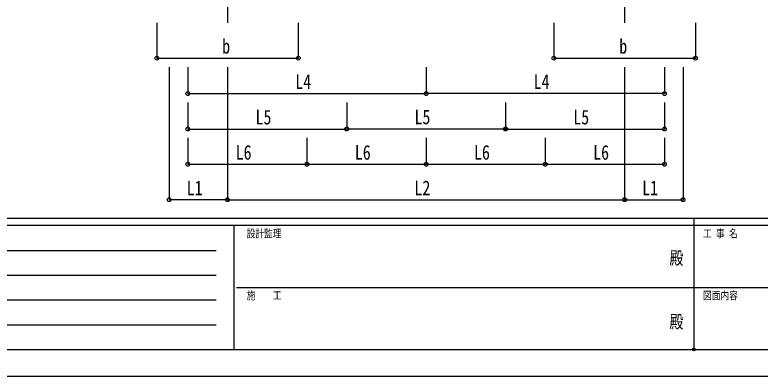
# Model space of a CAD drawing. Units: millimetres, scale not verified. Extents: x -8410 to 8410, y -5940 to 5940.
# Drawn here: x -3847 to 365, y -5940 to -3900 of the extents above; entities that cross this region are included whole.
import ezdxf
from ezdxf.enums import TextEntityAlignment as Align

# ---------------------------------------------------------------- set-up
doc = ezdxf.new("R2010")
doc.units = ezdxf.units.MM
doc.header["$LTSCALE"] = 30
doc.header["$PDMODE"] = 32
doc.header["$PDSIZE"] = 15
for name, color, linetype in [('0-4_YKK_12', 2, 'Continuous'), ('0-7_YKK_D', 6, 'Continuous'), ('0-8_YKK_ZWAK', 7, 'Continuous')]:
    doc.layers.add(name, color=color, linetype=linetype)
doc.styles.add('ＭＳ ゴシック', font='')
doc.styles.get('ＭＳ ゴシック').set_extended_font_data('MS Gothic')

msp = doc.modelspace()

# ---------------------------------------------------------------- linework, layer by layer
at = {"layer": '0-4_YKK_12'}
for p, q in [((-2644.43, -898.62), (-2644.43, -3944.28)), ((-400.43, -898.62), (-400.43, -3944.28))]:
    msp.add_line(p, q, dxfattribs=at)
at = {"layer": '0-7_YKK_D'}
for p, q in [((-3044.63, -3944.28), (-3044.63, -4145.28)), ((-2244.63, -3944.28), (-2244.63, -4145.28)), ((-800.63, -3944.28), (-800.63, -4145.28)), ((-0.63, -3944.28), (-0.63, -4145.28)), ((-3044.63, -4144.28), (-2244.63, -4144.28)), ((-800.63, -4144.28), (-0.63, -4144.28)), ((-2974.43, -4195.28), (-2974.43, -4944.47)), ((-2869.43, -4194.28), (-2869.43, -4345.28)), ((-2644.43, -4195.28), (-2644.43, -4944.47)), ((-2644.43, -4196.28), (-2644.43, -4944.47)), ((-1522.43, -4194.28), (-1522.43, -4345.28)), ((-1522.43, -4194.28), (-1522.43, -4345.28)), ((-400.43, -4195.28), (-400.43, -4944.47)), ((-175.43, -4194.28), (-175.43, -4345.28)), ((-70.43, -4195.28), (-70.43, -4944.47)), ((-2869.43, -4344.28), (-1522.43, -4344.28)), ((-175.43, -4344.28), (-1522.43, -4344.28)), ((-2869.43, -4394.28), (-2869.43, -4545.28)), ((-1971.43, -4394.28), (-1971.43, -4545.28)), ((-1971.1, -4394.28), (-1970.94, -4544.79)), ((-1073.43, -4394.28), (-1073.43, -4545.28)), ((-1073.1, -4394.28), (-1072.94, -4543.79)), ((-175.43, -4394.28), (-175.43, -4545.28)), ((-2869.43, -4544.28), (-1971.43, -4544.28)), ((-1970.94, -4543.79), (-1072.94, -4542.79)), ((-1073.43, -4544.28), (-175.43, -4544.28)), ((-2869.43, -4594.28), (-2869.43, -4744.47)), ((-2195.93, -4594.28), (-2195.93, -4744.47)), ((-2195.93, -4594.28), (-2195.93, -4744.47)), ((-1522.43, -4594.28), (-1522.43, -4744.47)), ((-1522.43, -4594.28), (-1522.43, -4744.47)), ((-848.93, -4594.28), (-848.93, -4744.47)), ((-848.93, -4594.28), (-848.93, -4744.47)), ((-175.43, -4594.28), (-175.43, -4744.47)), ((-2869.43, -4743.47), (-2195.93, -4743.47)), ((-2195.93, -4743.47), (-1522.43, -4743.47)), ((-1522.43, -4743.47), (-848.93, -4743.47)), ((-848.93, -4743.47), (-175.43, -4743.47)), ((-400.43, -4838.16), (-400.43, -4944.47)), ((-2644.43, -4943.47), (-2974.43, -4943.47)), ((-2644.43, -4943.47), (-400.43, -4943.47)), ((-400.43, -4943.47), (-70.43, -4943.47))]:
    msp.add_line(p, q, dxfattribs=at)
for centre in [(-3044.63, -4144.28), (-2244.63, -4144.28), (-800.63, -4144.28), (-0.63, -4144.28), (-2869.43, -4344.28), (-1522.43, -4344.28), (-1522.43, -4344.28), (-175.43, -4344.28), (-2869.43, -4544.28), (-1971.43, -4544.28), (-1970.94, -4543.79), (-1073.43, -4544.28), (-1072.94, -4542.79), (-175.43, -4544.28), (-2869.43, -4743.47), (-2195.93, -4743.47), (-2195.93, -4743.47), (-1522.43, -4743.47), (-1522.43, -4743.47), (-848.93, -4743.47), (-848.93, -4743.47), (-175.43, -4743.47), (-2974.43, -4943.47), (-2644.43, -4943.47), (-2644.43, -4943.47), (-400.43, -4943.47), (-400.43, -4943.47), (-70.43, -4943.47)]:
    msp.add_circle(centre, 10.62, dxfattribs=at)
at = {"layer": '0-8_YKK_ZWAK'}
for p, q in [((7790.04, -5050), (-7809.96, -5050)), ((-9.96, -5050), (-9.96, -5790)), ((-2609.96, -5090), (-7809.96, -5090)), ((-2609.96, -5090), (-2609.96, -5790)), ((-9.96, -5090), (-2609.96, -5090)), ((2590.04, -5090), (-9.96, -5090)), ((-7724.96, -5230), (-2709.96, -5230)), ((-7724.96, -5370), (-2709.96, -5370)), ((-2594.96, -5440), (-9.96, -5440)), ((-9.96, -5440), (2590.04, -5440)), ((-7724.96, -5510), (-2709.96, -5510)), ((-7724.96, -5650), (-2709.96, -5650)), ((-7809.96, -5790), (-2609.96, -5790)), ((-2609.96, -5790), (-9.96, -5790)), ((-9.96, -5790), (2590.04, -5790))]:
    msp.add_line(p, q, dxfattribs=at)
msp.add_lwpolyline([(-8410, -5940), (8410, -5940), (8410, 5940), (-8410, 5940)], close=True, dxfattribs=at)
msp.add_point((-9.96, -5790), dxfattribs=at)

# ---------------------------------------------------------------- texts
at = {"layer": '0-7_YKK_D', "style": 'ＭＳ ゴシック', "width": 0.8}
for s, p in [('b', (-2674.63, -4142.95)), ('b', (-430.63, -4142.95)), ('L4', (-2261.93, -4342.95)), ('L4', (-914.93, -4342.95)), ('L5', (-2486.43, -4542.95)), ('L5', (-690.43, -4542.95)), ('L6', (-2598.68, -4742.14)), ('L6', (-1925.18, -4742.14)), ('L6', (-1251.68, -4742.14)), ('L6', (-578.18, -4742.14)), ('L1', (-2875.43, -4942.67)), ('L2', (-1588.43, -4942.67)), ('L1', (-301.43, -4942.67))]:
    msp.add_text(s, height=82.48, dxfattribs=at).set_placement(p, align=Align.BOTTOM_LEFT)
msp.add_text('L5', height=82.48, rotation=0.064, dxfattribs=at).set_placement((-1587.94, -4542.03), align=Align.BOTTOM_LEFT)
at = {"layer": '0-8_YKK_ZWAK', "style": 'ＭＳ ゴシック', "width": 0.8}
for s, height, p in [('設計監理', 43.99, (-2536.63, -5170)), ('工 事 名', 43.99, (42.54, -5170)), ('殿', 73.31, (-147.33, -5331.67)), ('施\u3000\u3000工', 43.99, (-2536.63, -5520)), ('図面内容', 43.99, (42.54, -5520)), ('殿', 73.31, (-147.33, -5691.67))]:
    msp.add_text(s, height=height, dxfattribs=at).set_placement(p, align=Align.BOTTOM_LEFT)

doc.saveas('drawing.dxf')
